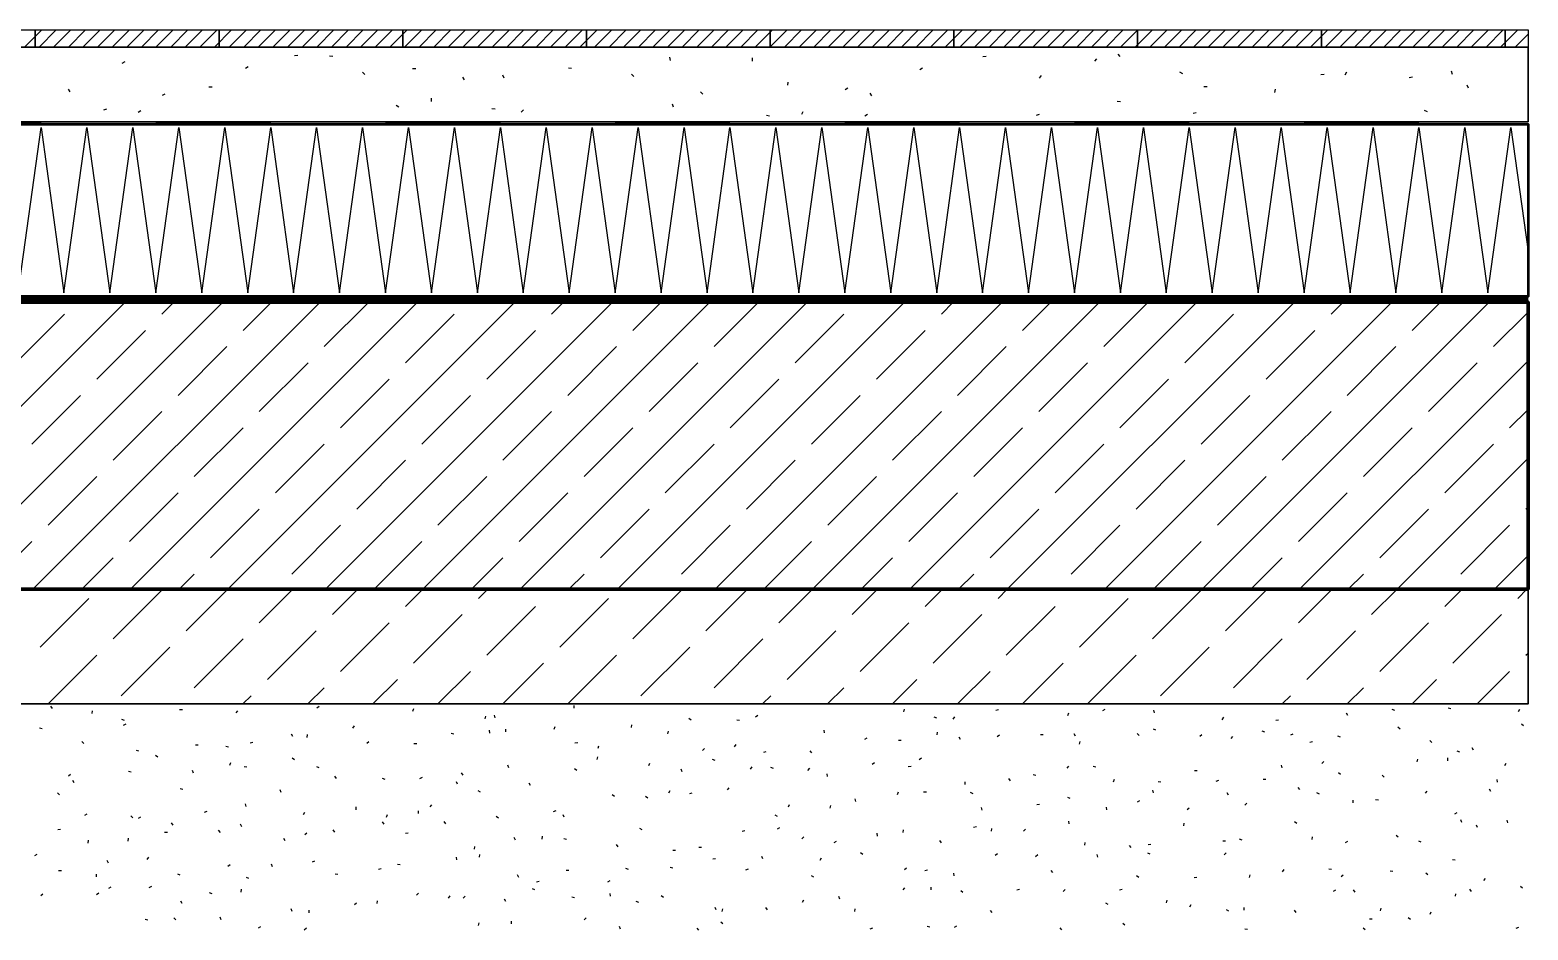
# Model space of a CAD drawing. Header units: metres. Extents: x -4 to 32.3, y -2.1 to 8.5.
# Drawn here: x 30.967 to 32.272, y -0.784 to 0 of the extents above; entities that cross this region are included whole.
import ezdxf

# ---------------------------------------------------------------- set-up
doc = ezdxf.new("R2010")
doc.units = ezdxf.units.M
doc.linetypes.add('HYDRO_OKNA', pattern=[4.5, 1.5, -3])
doc.linetypes.add('KRESKOWA_3_1', pattern=[4, 3, -1])
for name, color, linetype, lineweight in [('A-FUNDAMENTY', 7, 'Continuous', 50), ('A-IZOL-WODNA', 5, 'Continuous', 100), ('A-KRESKOWANIE', 8, 'Continuous', 18), ('A-SCIANY-IZOL', 4, 'Continuous', 35), ('A-SCIANY-WYK', 8, 'Continuous', 18), ('A-WARSTWY', 8, 'Continuous', 25)]:
    doc.layers.add(name, color=color, linetype=linetype, lineweight=lineweight)

msp = doc.modelspace()

# ---------------------------------------------------------------- linework, layer by layer
at = {"layer": 'A-FUNDAMENTY', "lineweight": 70, "ltscale": 0.02}
msp.add_lwpolyline([(28.2815, -0.487), (28.2815, -0.487), (28.2815, -0.237), (28.2815, -0.237), (28.2815, -0.237), (32.2715, -0.237), (32.2715, -0.237), (32.2715, -0.237), (32.2715, -0.487), (32.2715, -0.487), (32.2715, -0.487), (28.2815, -0.487)], close=True, dxfattribs=at)
at = {"layer": 'A-IZOL-WODNA', "linetype": 'KRESKOWA_3_1', "lineweight": 35, "ltscale": 0.02, "flags": 128}
msp.add_lwpolyline([(28.6765, -0.081), (32.2715, -0.081)], dxfattribs=at)
at = {"layer": 'A-IZOL-WODNA', "lineweight": 100, "ltscale": 0.02, "true_color": 0x000000}
msp.add_lwpolyline([(28.6765, -0.2345), (32.2715, -0.2345)], dxfattribs=at)
at = {"layer": 'A-IZOL-WODNA', "linetype": 'HYDRO_OKNA', "lineweight": 50, "ltscale": 0.02, "true_color": 0xffffff, "flags": 128}
msp.add_lwpolyline([(28.6765, -0.2345), (32.2715, -0.2345)], dxfattribs=at)
at = {"layer": 'A-KRESKOWANIE', "lineweight": 25, "ltscale": 0.02}
for points in [[(30.9621, -0.015), (30.9771, 0)], [(30.9748, -0.015), (30.9898, 0)], [(30.9875, -0.015), (31.0025, 0)], [(31.0003, -0.015), (31.0153, 0)], [(31.013, -0.015), (31.028, 0)], [(31.0257, -0.015), (31.0407, 0)], [(31.0385, -0.015), (31.0535, 0)], [(31.0512, -0.015), (31.0662, 0)], [(31.0639, -0.015), (31.0789, 0)], [(31.0766, -0.015), (31.0916, 0)], [(31.0894, -0.015), (31.1044, 0)], [(31.1021, -0.015), (31.1171, 0)], [(31.1148, -0.015), (31.1298, 0)], [(31.1275, -0.015), (31.1425, 0)], [(31.1403, -0.015), (31.1553, 0)], [(31.153, -0.015), (31.168, 0)], [(31.1657, -0.015), (31.1807, 0)], [(31.1785, -0.015), (31.1935, 0)], [(31.1912, -0.015), (31.2062, 0)], [(31.2039, -0.015), (31.2189, 0)], [(31.2166, -0.015), (31.2316, 0)], [(31.2294, -0.015), (31.2444, 0)], [(31.2421, -0.015), (31.2571, 0)], [(31.2548, -0.015), (31.2698, 0)], [(31.2676, -0.015), (31.2826, 0)], [(31.2803, -0.015), (31.2953, 0)], [(31.293, -0.015), (31.308, 0)], [(31.3057, -0.015), (31.3207, 0)], [(31.3185, -0.015), (31.3335, 0)], [(31.3312, -0.015), (31.3462, 0)], [(31.3439, -0.015), (31.3589, 0)], [(31.3567, -0.015), (31.3717, 0)], [(31.3694, -0.015), (31.3844, 0)], [(31.3821, -0.015), (31.3971, 0)], [(31.3948, -0.015), (31.4098, 0)], [(31.4076, -0.015), (31.4226, 0)], [(31.4203, -0.015), (31.4353, 0)], [(31.433, -0.015), (31.448, 0)], [(31.4457, -0.015), (31.4607, 0)], [(31.4585, -0.015), (31.4735, 0)], [(31.4712, -0.015), (31.4862, 0)], [(31.4839, -0.015), (31.4989, 0)], [(31.4967, -0.015), (31.5117, 0)], [(31.5094, -0.015), (31.5244, 0)], [(31.5221, -0.015), (31.5371, 0)], [(31.5348, -0.015), (31.5498, 0)], [(31.5476, -0.015), (31.5626, 0)], [(31.5603, -0.015), (31.5753, 0)], [(31.573, -0.015), (31.588, 0)], [(31.5858, -0.015), (31.6008, 0)], [(31.5985, -0.015), (31.6135, 0)], [(31.6112, -0.015), (31.6262, 0)], [(31.6239, -0.015), (31.6389, 0)], [(31.6367, -0.015), (31.6517, 0)], [(31.6494, -0.015), (31.6644, 0)], [(31.6621, -0.015), (31.6771, 0)], [(31.6748, -0.015), (31.6898, 0)], [(31.6876, -0.015), (31.7026, 0)], [(31.7003, -0.015), (31.7153, 0)], [(31.713, -0.015), (31.728, 0)], [(31.7258, -0.015), (31.7408, 0)], [(31.7385, -0.015), (31.7535, 0)], [(31.7512, -0.015), (31.7662, 0)], [(31.7639, -0.015), (31.7789, 0)], [(31.7767, -0.015), (31.7917, 0)], [(31.7894, -0.015), (31.8044, 0)], [(31.8021, -0.015), (31.8171, 0)], [(31.8149, -0.015), (31.8299, 0)], [(31.8276, -0.015), (31.8426, 0)], [(31.8403, -0.015), (31.8553, 0)], [(31.853, -0.015), (31.868, 0)], [(31.8658, -0.015), (31.8808, 0)], [(31.8785, -0.015), (31.8935, 0)], [(31.8912, -0.015), (31.9062, 0)], [(31.904, -0.015), (31.919, 0)], [(31.9167, -0.015), (31.9317, 0)], [(31.9294, -0.015), (31.9444, 0)], [(31.9421, -0.015), (31.9571, 0)], [(31.9549, -0.015), (31.9699, 0)], [(31.9676, -0.015), (31.9826, 0)], [(31.9803, -0.015), (31.9953, 0)], [(31.993, -0.015), (32.008, 0)], [(32.0058, -0.015), (32.0208, 0)], [(32.0185, -0.015), (32.0335, 0)], [(32.0312, -0.015), (32.0462, 0)], [(32.044, -0.015), (32.059, 0)], [(32.0567, -0.015), (32.0717, 0)], [(32.0694, -0.015), (32.0844, 0)], [(32.0821, -0.015), (32.0971, 0)], [(32.0949, -0.015), (32.1099, 0)], [(32.1076, -0.015), (32.1226, 0)], [(32.1203, -0.015), (32.1353, 0)], [(32.1331, -0.015), (32.1481, 0)], [(32.1458, -0.015), (32.1608, 0)], [(32.1585, -0.015), (32.1735, 0)], [(32.1712, -0.015), (32.1862, 0)], [(32.184, -0.015), (32.199, 0)], [(32.1967, -0.015), (32.2117, 0)], [(32.2094, -0.015), (32.2244, 0)], [(32.2221, -0.015), (32.2371, 0)], [(32.2349, -0.015), (32.2499, 0)], [(32.2476, -0.015), (32.2626, 0)], [(32.2603, -0.015), (32.2715, -0.0038)], [(31.1972, -0.0223), (31.2, -0.0219)], [(31.2306, -0.0231), (31.2278, -0.0228)], [(31.5247, -0.0265), (31.5241, -0.0238)], [(31.5962, -0.0272), (31.596, -0.0244)], [(31.7967, -0.0231), (31.7995, -0.0229)], [(31.8942, -0.0272), (31.8961, -0.0252)], [(31.9164, -0.023), (31.9145, -0.021)], [(31.0473, -0.029), (31.0497, -0.0275)], [(31.1546, -0.0334), (31.157, -0.0319)], [(31.2586, -0.0387), (31.2564, -0.0369)], [(31.3029, -0.0339), (31.3001, -0.0339)], [(31.4386, -0.0335), (31.4358, -0.0332)], [(31.4927, -0.0405), (31.4908, -0.0384)], [(31.7418, -0.0345), (31.7441, -0.0329)], [(31.9709, -0.0382), (31.9684, -0.0368)], [(32.0912, -0.0388), (32.094, -0.0384)], [(32.1123, -0.039), (32.1137, -0.0366)], [(32.2057, -0.0387), (32.2048, -0.036)], [(31.0018, -0.0539), (31.0004, -0.0515)], [(31.1227, -0.0496), (31.1255, -0.0494)], [(31.3454, -0.0435), (31.3438, -0.0412)], [(31.3799, -0.0419), (31.3786, -0.0394)], [(31.627, -0.0482), (31.6271, -0.0454)], [(31.6767, -0.0519), (31.6791, -0.0504)], [(31.8461, -0.0421), (31.8478, -0.0398)], [(31.9893, -0.0493), (31.9921, -0.0491)], [(32.051, -0.0544), (32.0517, -0.0517)], [(32.1681, -0.0414), (32.1708, -0.0408)], [(32.2198, -0.0506), (32.2186, -0.048)], [(31.0822, -0.0569), (31.0847, -0.0556)], [(31.3166, -0.0622), (31.3166, -0.0594)], [(31.5274, -0.0673), (31.5265, -0.0646)], [(31.5529, -0.0558), (31.5508, -0.0539)], [(31.7001, -0.0573), (31.6986, -0.0549)], [(31.9166, -0.0626), (31.9138, -0.0623)], [(31.0311, -0.0695), (31.0338, -0.0687)], [(31.0611, -0.0717), (31.0633, -0.0701)], [(31.2882, -0.0673), (31.2858, -0.0658)], [(31.3719, -0.0691), (31.3691, -0.0686)], [(31.3947, -0.0716), (31.3966, -0.0695)], [(31.611, -0.0752), (31.6083, -0.0746)], [(31.639, -0.0734), (31.6403, -0.0709)], [(31.6939, -0.0749), (31.6963, -0.0734)], [(31.8435, -0.0743), (31.8461, -0.0732)], [(31.9799, -0.0726), (31.9825, -0.0718)], [(32.1839, -0.0713), (32.1813, -0.0702)], [(30.9565, -0.229), (30.9765, -0.085), (30.9965, -0.229), (31.0165, -0.085), (31.0365, -0.229), (31.0565, -0.085), (31.0765, -0.229), (31.0965, -0.085), (31.1165, -0.229), (31.1365, -0.085), (31.1565, -0.229), (31.1765, -0.085), (31.1965, -0.229), (31.2165, -0.085), (31.2365, -0.229), (31.2565, -0.085), (31.2765, -0.229), (31.2965, -0.085), (31.3165, -0.229), (31.3365, -0.085), (31.3565, -0.229), (31.3765, -0.085), (31.3965, -0.229), (31.4165, -0.085), (31.4365, -0.229), (31.4565, -0.085), (31.4765, -0.229), (31.4965, -0.085), (31.5165, -0.229), (31.5365, -0.085), (31.5565, -0.229), (31.5765, -0.085), (31.5965, -0.229), (31.6165, -0.085), (31.6365, -0.229), (31.6565, -0.085), (31.6765, -0.229), (31.6965, -0.085), (31.7165, -0.229), (31.7365, -0.085), (31.7565, -0.229), (31.7765, -0.085), (31.7965, -0.229), (31.8165, -0.085), (31.8365, -0.229), (31.8565, -0.085), (31.8765, -0.229), (31.8965, -0.085), (31.9165, -0.229), (31.9365, -0.085), (31.9565, -0.229), (31.9765, -0.085), (31.9965, -0.229), (32.0165, -0.085), (32.0365, -0.229), (32.0565, -0.085), (32.0765, -0.229), (32.0965, -0.085), (32.1165, -0.229), (32.1365, -0.085), (32.1565, -0.229), (32.1765, -0.085), (32.1965, -0.229), (32.2165, -0.085), (32.2365, -0.229), (32.2565, -0.085), (32.2715, -0.193)], [(30.7998, -0.487), (31.0498, -0.237)], [(30.8847, -0.487), (31.1347, -0.237)], [(30.9545, -0.2899), (30.9969, -0.2475)], [(30.9695, -0.487), (31.2195, -0.237)], [(31.0544, -0.487), (31.3044, -0.237)], [(31.0817, -0.2475), (31.0922, -0.237)], [(31.1392, -0.487), (31.3892, -0.237)], [(31.1524, -0.2616), (31.1771, -0.237)], [(31.2232, -0.2758), (31.2619, -0.237)], [(31.2241, -0.487), (31.4741, -0.237)], [(31.2939, -0.2899), (31.3363, -0.2475)], [(31.3089, -0.487), (31.5589, -0.237)], [(31.3938, -0.487), (31.6438, -0.237)], [(31.4211, -0.2475), (31.4316, -0.237)], [(31.4786, -0.487), (31.7286, -0.237)], [(31.4919, -0.2616), (31.5165, -0.237)], [(31.5626, -0.2758), (31.6013, -0.237)], [(31.5635, -0.487), (31.8135, -0.237)], [(31.6333, -0.2899), (31.6757, -0.2475)], [(31.6483, -0.487), (31.8983, -0.237)], [(31.7332, -0.487), (31.9832, -0.237)], [(31.7606, -0.2475), (31.771, -0.237)], [(31.818, -0.487), (32.068, -0.237)], [(31.8313, -0.2616), (31.8559, -0.237)], [(31.902, -0.2758), (31.9408, -0.237)], [(31.9029, -0.487), (32.1529, -0.237)], [(31.9727, -0.2899), (32.0151, -0.2475)], [(31.9877, -0.487), (32.2377, -0.237)], [(32.1, -0.2475), (32.1105, -0.237)], [(32.1707, -0.2616), (32.1953, -0.237)], [(32.2414, -0.2758), (32.2715, -0.2457)], [(31.0252, -0.3041), (31.0676, -0.2616)], [(31.3646, -0.3041), (31.407, -0.2616)], [(31.704, -0.3041), (31.7464, -0.2616)], [(32.0434, -0.3041), (32.0858, -0.2616)], [(31.0959, -0.3182), (31.1383, -0.2758)], [(31.4353, -0.3182), (31.4777, -0.2758)], [(31.7747, -0.3182), (31.8171, -0.2758)], [(32.1141, -0.3182), (32.1565, -0.2758)], [(31.1666, -0.3323), (31.209, -0.2899)], [(31.506, -0.3323), (31.5484, -0.2899)], [(31.8454, -0.3323), (31.8878, -0.2899)], [(32.0726, -0.487), (32.2715, -0.2881)], [(32.1848, -0.3323), (32.2273, -0.2899)], [(31.2373, -0.3465), (31.2797, -0.3041)], [(31.5767, -0.3465), (31.6191, -0.3041)], [(31.9161, -0.3465), (31.9585, -0.3041)], [(30.9686, -0.3606), (31.011, -0.3182)], [(31.308, -0.3606), (31.3504, -0.3182)], [(31.6474, -0.3606), (31.6898, -0.3182)], [(31.9868, -0.3606), (32.0293, -0.3182)], [(31.0393, -0.3748), (31.0817, -0.3323)], [(31.3787, -0.3748), (31.4211, -0.3323)], [(31.7181, -0.3748), (31.7606, -0.3323)], [(32.0575, -0.3748), (32.1, -0.3323)], [(32.2555, -0.3465), (32.2715, -0.3305)], [(31.11, -0.3889), (31.1524, -0.3465)], [(31.4494, -0.3889), (31.4919, -0.3465)], [(31.7888, -0.3889), (31.8313, -0.3465)], [(32.1283, -0.3889), (32.1707, -0.3465)], [(31.1807, -0.4031), (31.2232, -0.3606)], [(31.5201, -0.4031), (31.5626, -0.3606)], [(31.8596, -0.4031), (31.902, -0.3606)], [(32.199, -0.4031), (32.2414, -0.3606)], [(31.2514, -0.4172), (31.2939, -0.3748)], [(31.5909, -0.4172), (31.6333, -0.3748)], [(31.9303, -0.4172), (31.9727, -0.3748)], [(32.1574, -0.487), (32.2715, -0.3729)], [(30.9827, -0.4313), (31.0252, -0.3889)], [(31.3222, -0.4313), (31.3646, -0.3889)], [(31.6616, -0.4313), (31.704, -0.3889)], [(32.001, -0.4313), (32.0434, -0.3889)], [(31.0535, -0.4455), (31.0959, -0.4031)], [(31.3929, -0.4455), (31.4353, -0.4031)], [(31.7323, -0.4455), (31.7747, -0.4031)], [(32.0717, -0.4455), (32.1141, -0.4031)], [(31.1242, -0.4596), (31.1666, -0.4172)], [(31.4636, -0.4596), (31.506, -0.4172)], [(31.803, -0.4596), (31.8454, -0.4172)], [(32.1424, -0.4596), (32.1848, -0.4172)], [(32.2697, -0.4172), (32.2715, -0.4154)], [(31.1949, -0.4738), (31.2373, -0.4313)], [(31.5343, -0.4738), (31.5767, -0.4313)], [(31.8737, -0.4738), (31.9161, -0.4313)], [(32.2131, -0.4738), (32.2555, -0.4313)], [(30.9271, -0.487), (30.9686, -0.4455)], [(31.2665, -0.487), (31.308, -0.4455)], [(31.6059, -0.487), (31.6474, -0.4455)], [(31.9453, -0.487), (31.9868, -0.4455)], [(31.0119, -0.487), (31.0393, -0.4596)], [(31.3513, -0.487), (31.3787, -0.4596)], [(31.6908, -0.487), (31.7181, -0.4596)], [(32.0302, -0.487), (32.0575, -0.4596)], [(32.2423, -0.487), (32.2715, -0.4578)], [(31.0968, -0.487), (31.11, -0.4738)], [(31.4362, -0.487), (31.4494, -0.4738)], [(31.7756, -0.487), (31.7888, -0.4738)], [(32.115, -0.487), (32.1283, -0.4738)], [(30.9686, -0.4879), (30.9695, -0.487)], [(30.9757, -0.5374), (31.0181, -0.495)], [(31.0393, -0.5303), (31.0817, -0.4879)], [(31.103, -0.5233), (31.1392, -0.487)], [(31.1666, -0.5162), (31.1958, -0.487)], [(31.2302, -0.5091), (31.2523, -0.487)], [(31.2939, -0.502), (31.3089, -0.487)], [(31.3575, -0.495), (31.3655, -0.487)], [(31.4211, -0.4879), (31.4221, -0.487)], [(31.4282, -0.5374), (31.4706, -0.495)], [(31.4919, -0.5303), (31.5343, -0.4879)], [(31.5555, -0.5233), (31.5918, -0.487)], [(31.6191, -0.5162), (31.6483, -0.487)], [(31.6828, -0.5091), (31.7049, -0.487)], [(31.7464, -0.502), (31.7615, -0.487)], [(31.8101, -0.495), (31.818, -0.487)], [(31.8737, -0.4879), (31.8746, -0.487)], [(31.8808, -0.5374), (31.9232, -0.495)], [(31.9444, -0.5303), (31.9868, -0.4879)], [(32.008, -0.5233), (32.0443, -0.487)], [(32.0717, -0.5162), (32.1009, -0.487)], [(32.1353, -0.5091), (32.1574, -0.487)], [(32.199, -0.502), (32.214, -0.487)], [(32.2626, -0.495), (32.2706, -0.487)], [(31.3646, -0.5445), (31.407, -0.502)], [(31.8171, -0.5445), (31.8596, -0.502)], [(31.2373, -0.5586), (31.2797, -0.5162)], [(31.3009, -0.5515), (31.3434, -0.5091)], [(31.6898, -0.5586), (31.7323, -0.5162)], [(31.7535, -0.5515), (31.7959, -0.5091)], [(32.1424, -0.5586), (32.1848, -0.5162)], [(32.206, -0.5515), (32.2485, -0.5091)], [(31.11, -0.5728), (31.1524, -0.5303)], [(31.1737, -0.5657), (31.2161, -0.5233)], [(31.5626, -0.5728), (31.605, -0.5303)], [(31.6262, -0.5657), (31.6686, -0.5233)], [(32.0151, -0.5728), (32.0575, -0.5303)], [(32.0788, -0.5657), (32.1212, -0.5233)], [(30.9827, -0.5869), (31.0252, -0.5445)], [(31.0464, -0.5798), (31.0888, -0.5374)], [(31.4353, -0.5869), (31.4777, -0.5445)], [(31.4989, -0.5798), (31.5414, -0.5374)], [(31.8878, -0.5869), (31.9303, -0.5445)], [(31.9515, -0.5798), (31.9939, -0.5374)], [(32.2697, -0.5445), (32.2715, -0.5426)], [(31.3221, -0.587), (31.3504, -0.5586)], [(31.3786, -0.587), (31.4141, -0.5515)], [(31.7746, -0.587), (31.803, -0.5586)], [(31.8312, -0.587), (31.8666, -0.5515)], [(32.2271, -0.587), (32.2555, -0.5586)], [(31.2089, -0.587), (31.2232, -0.5728)], [(31.2655, -0.587), (31.2868, -0.5657)], [(31.6615, -0.587), (31.6757, -0.5728)], [(31.718, -0.587), (31.7393, -0.5657)], [(32.114, -0.587), (32.1283, -0.5728)], [(32.1706, -0.587), (32.1919, -0.5657)], [(31.0958, -0.587), (31.0959, -0.5869)], [(31.1523, -0.587), (31.1595, -0.5798)], [(31.5483, -0.587), (31.5484, -0.5869)], [(31.6049, -0.587), (31.6121, -0.5798)], [(32.0009, -0.587), (32.001, -0.5869)], [(32.0574, -0.587), (32.0646, -0.5798)], [(30.9866, -0.5909), (30.9851, -0.589)], [(31.0209, -0.5954), (31.0212, -0.593)], [(31.0996, -0.592), (31.0972, -0.592)], [(31.1463, -0.5947), (31.1479, -0.593)], [(31.2168, -0.5903), (31.2188, -0.589)], [(31.3003, -0.5932), (31.3012, -0.591)], [(31.3633, -0.5999), (31.3638, -0.5976)], [(31.3719, -0.5991), (31.3715, -0.5968)], [(31.4407, -0.5907), (31.4408, -0.5884)], [(31.5426, -0.6011), (31.5407, -0.5996)], [(31.5987, -0.5981), (31.6007, -0.5968)], [(31.7279, -0.5938), (31.7285, -0.5915)], [(31.7567, -0.5993), (31.7544, -0.5984)], [(31.7709, -0.6003), (31.7722, -0.5983)], [(31.808, -0.5925), (31.8103, -0.5917)], [(31.8708, -0.597), (31.8715, -0.5947)], [(31.9012, -0.5927), (31.9033, -0.5915)], [(31.9461, -0.5948), (31.9457, -0.5925)], [(32.0052, -0.6007), (32.0065, -0.5986)], [(32.1147, -0.5971), (32.1134, -0.5951)], [(32.1556, -0.5927), (32.1533, -0.5918)], [(32.2042, -0.5913), (32.2019, -0.5906)], [(32.2631, -0.5936), (32.2643, -0.5916)], [(30.9775, -0.6085), (30.9751, -0.608)], [(31.0492, -0.6013), (31.0469, -0.6005)], [(31.0483, -0.6055), (31.0505, -0.6044)], [(31.2481, -0.608), (31.2496, -0.6061)], [(31.3359, -0.6134), (31.3336, -0.6126)], [(31.3674, -0.6123), (31.3672, -0.6099)], [(31.3812, -0.6112), (31.3812, -0.6088)], [(31.4235, -0.6088), (31.4243, -0.6066)], [(31.4907, -0.6075), (31.4911, -0.6051)], [(31.5223, -0.613), (31.523, -0.6108)], [(31.5847, -0.6014), (31.5824, -0.6012)], [(31.6589, -0.6122), (31.6586, -0.6098)], [(31.7568, -0.6139), (31.7572, -0.6116)], [(31.8775, -0.6151), (31.8761, -0.6131)], [(31.9328, -0.6145), (31.9312, -0.6126)], [(31.9473, -0.6098), (31.9452, -0.6088)], [(32.0423, -0.6114), (32.04, -0.6107)], [(32.0519, -0.601), (32.0543, -0.6007)], [(32.0648, -0.614), (32.067, -0.613)], [(32.1601, -0.6088), (32.1582, -0.6072)], [(32.2676, -0.6059), (32.2657, -0.6045)], [(31.0139, -0.6214), (31.012, -0.6198)], [(31.1133, -0.623), (31.1109, -0.6228)], [(31.1398, -0.6247), (31.1375, -0.6239)], [(31.1587, -0.6208), (31.161, -0.6202)], [(31.1958, -0.6154), (31.1946, -0.6134)], [(31.2084, -0.6161), (31.2086, -0.6137)], [(31.2601, -0.6212), (31.2621, -0.6198)], [(31.3037, -0.6218), (31.3013, -0.6217)], [(31.4415, -0.6208), (31.4439, -0.6205)], [(31.4616, -0.6256), (31.4624, -0.6234)], [(31.5527, -0.6275), (31.5543, -0.6257)], [(31.5805, -0.6242), (31.5819, -0.6223)], [(31.6938, -0.6177), (31.6959, -0.6164)], [(31.7232, -0.6184), (31.7256, -0.6184)], [(31.7773, -0.618), (31.776, -0.616)], [(31.8093, -0.6153), (31.8112, -0.6139)], [(31.8492, -0.6139), (31.8468, -0.6138)], [(31.881, -0.6221), (31.8815, -0.6198)], [(31.9856, -0.6149), (31.9875, -0.6135)], [(32.0129, -0.6172), (32.0145, -0.6154)], [(32.0816, -0.6202), (32.0839, -0.6197)], [(32.1082, -0.6159), (32.106, -0.6149)], [(32.1877, -0.6204), (32.186, -0.6187)], [(32.2239, -0.6273), (32.2228, -0.6251)], [(31.0618, -0.628), (31.0595, -0.6276)], [(31.0782, -0.6333), (31.0763, -0.6319)], [(31.1409, -0.6402), (31.1417, -0.638)], [(31.1971, -0.6357), (31.1952, -0.6343)], [(31.4609, -0.6354), (31.4615, -0.633)], [(31.5057, -0.6405), (31.5068, -0.6384)], [(31.5636, -0.6361), (31.5613, -0.6353)], [(31.6059, -0.6291), (31.6081, -0.6283)], [(31.6479, -0.6295), (31.6462, -0.6278)], [(31.7004, -0.6393), (31.7024, -0.6379)], [(31.7413, -0.6353), (31.7432, -0.6338)], [(32.0918, -0.6387), (32.0936, -0.6371)], [(32.1749, -0.6373), (32.1756, -0.635)], [(32.2017, -0.6364), (32.2018, -0.634)], [(32.2121, -0.6291), (32.2099, -0.6281)], [(32.2513, -0.6405), (32.2525, -0.6384)], [(31.0005, -0.6497), (31.0023, -0.6481)], [(31.0551, -0.6464), (31.0527, -0.6459)], [(31.1094, -0.6472), (31.1083, -0.645)], [(31.1558, -0.6419), (31.1534, -0.6417)], [(31.2188, -0.6427), (31.2166, -0.6417)], [(31.2337, -0.652), (31.2325, -0.6499)], [(31.2762, -0.6529), (31.274, -0.652)], [(31.3065, -0.6518), (31.3086, -0.6506)], [(31.3442, -0.649), (31.3426, -0.6471)], [(31.3839, -0.6425), (31.3831, -0.6402)], [(31.443, -0.6449), (31.4411, -0.6434)], [(31.5349, -0.646), (31.534, -0.6438)], [(31.5943, -0.6437), (31.5957, -0.6417)], [(31.6143, -0.6432), (31.6121, -0.6423)], [(31.6444, -0.6448), (31.6459, -0.6429)], [(31.6614, -0.6502), (31.6611, -0.6478)], [(31.7318, -0.6415), (31.7342, -0.6413)], [(31.8207, -0.6539), (31.8194, -0.6519)], [(31.8429, -0.6494), (31.8406, -0.6486)], [(31.8701, -0.643), (31.8715, -0.6411)], [(31.8951, -0.642), (31.8928, -0.6415)], [(31.9811, -0.645), (31.9835, -0.645)], [(32.0575, -0.6427), (32.0569, -0.6404)], [(32.1083, -0.6485), (32.1064, -0.6471)], [(32.1463, -0.6508), (32.1446, -0.6491)], [(30.9927, -0.6662), (30.9909, -0.6645)], [(31.0053, -0.6556), (31.0042, -0.6535)], [(31.1001, -0.6614), (31.0977, -0.6608)], [(31.1857, -0.664), (31.1849, -0.6617)], [(31.3393, -0.6569), (31.3384, -0.6547)], [(31.3593, -0.6639), (31.3573, -0.6627)], [(31.4029, -0.6581), (31.4016, -0.6561)], [(31.5231, -0.6644), (31.5243, -0.6623)], [(31.5414, -0.665), (31.5437, -0.6643)], [(31.5742, -0.6618), (31.5757, -0.6599)], [(31.7224, -0.6659), (31.7233, -0.6636)], [(31.7475, -0.6639), (31.7451, -0.6638)], [(31.7813, -0.6571), (31.7813, -0.6547)], [(31.7882, -0.6652), (31.7861, -0.6641)], [(31.9104, -0.6547), (31.9115, -0.6525)], [(31.9453, -0.6645), (31.9447, -0.6621)], [(31.9516, -0.6552), (31.9493, -0.6547)], [(31.9999, -0.6541), (32.0021, -0.6533)], [(32.0105, -0.6665), (32.0094, -0.6644)], [(32.0431, -0.6529), (32.0407, -0.6527)], [(32.0728, -0.6616), (32.0713, -0.6597)], [(32.0898, -0.6654), (32.0877, -0.6643)], [(32.1823, -0.6648), (32.1838, -0.6629)], [(32.2391, -0.6633), (32.2379, -0.6612)], [(32.245, -0.6551), (32.2445, -0.6527)], [(31.1552, -0.6763), (31.1546, -0.674)], [(31.2508, -0.6791), (31.2508, -0.6767)], [(31.3154, -0.6767), (31.3168, -0.6747)], [(31.4759, -0.6675), (31.474, -0.666)], [(31.5049, -0.6691), (31.5029, -0.6677)], [(31.6275, -0.6767), (31.6282, -0.6744)], [(31.6636, -0.6778), (31.6642, -0.6755)], [(31.6861, -0.672), (31.6856, -0.6697)], [(31.796, -0.6795), (31.7955, -0.6771)], [(31.8437, -0.6745), (31.8461, -0.6743)], [(31.8729, -0.6694), (31.8707, -0.6683)], [(31.9047, -0.6793), (31.9045, -0.6769)], [(31.9314, -0.6723), (31.9335, -0.6712)], [(31.9747, -0.6788), (31.9765, -0.6773)], [(32.025, -0.6752), (32.0266, -0.6735)], [(32.1192, -0.6732), (32.1192, -0.6708)], [(32.1412, -0.6707), (32.1388, -0.6704)], [(31.0147, -0.6838), (31.0168, -0.6826)], [(31.0564, -0.6861), (31.0547, -0.6845)], [(31.0615, -0.6865), (31.0635, -0.6852)], [(31.0916, -0.6925), (31.0901, -0.6906)], [(31.119, -0.6811), (31.1212, -0.6802)], [(31.205, -0.6833), (31.2063, -0.6813)], [(31.2752, -0.6916), (31.2739, -0.6896)], [(31.2774, -0.6855), (31.2783, -0.6833)], [(31.3053, -0.6825), (31.3053, -0.6801)], [(31.329, -0.6913), (31.3277, -0.6892)], [(31.375, -0.6864), (31.3729, -0.6851)], [(31.4228, -0.6807), (31.425, -0.6797)], [(31.4321, -0.6857), (31.4311, -0.6836)], [(31.6179, -0.6851), (31.6158, -0.6838)], [(31.8719, -0.6914), (31.8716, -0.689)], [(31.9718, -0.6932), (31.972, -0.6908)], [(32.0701, -0.691), (32.0681, -0.6896)], [(32.2079, -0.6828), (32.2099, -0.6815)], [(32.2138, -0.6901), (32.2131, -0.6878)], [(32.2539, -0.6904), (32.2532, -0.6881)], [(30.991, -0.6964), (30.9934, -0.696)], [(31.0524, -0.7064), (31.0528, -0.704)], [(31.0841, -0.6987), (31.0865, -0.6986)], [(31.1327, -0.6988), (31.1311, -0.697)], [(31.1513, -0.6939), (31.1502, -0.6918)], [(31.189, -0.7062), (31.1879, -0.7041)], [(31.2061, -0.7008), (31.208, -0.6993)], [(31.2324, -0.6985), (31.2309, -0.6966)], [(31.2938, -0.6994), (31.2962, -0.6992)], [(31.3898, -0.7055), (31.3886, -0.7034)], [(31.413, -0.7046), (31.4131, -0.7022)], [(31.4342, -0.7049), (31.4318, -0.7043)], [(31.4999, -0.6966), (31.4979, -0.6953)], [(31.587, -0.6977), (31.5893, -0.6971)], [(31.6178, -0.6957), (31.62, -0.6947)], [(31.6392, -0.7044), (31.6407, -0.7026)], [(31.7051, -0.702), (31.7047, -0.6996)], [(31.7273, -0.6989), (31.7276, -0.6965)], [(31.7887, -0.6943), (31.7911, -0.6938)], [(31.8043, -0.6978), (31.8046, -0.6954)], [(31.8322, -0.6977), (31.8339, -0.696)], [(32.0835, -0.705), (32.0837, -0.7026)], [(32.1584, -0.7029), (32.1566, -0.7014)], [(32.2275, -0.6946), (32.2265, -0.6924)], [(31.0176, -0.7081), (31.0177, -0.7057)], [(31.3541, -0.7134), (31.3544, -0.711)], [(31.4791, -0.7114), (31.4778, -0.7094)], [(31.5266, -0.7144), (31.529, -0.7143)], [(31.5518, -0.7119), (31.5494, -0.7119)], [(31.6671, -0.7075), (31.6693, -0.7064)], [(31.6921, -0.7182), (31.6903, -0.7167)], [(31.7606, -0.708), (31.7592, -0.706)], [(31.8075, -0.7187), (31.8094, -0.7173)], [(31.8854, -0.7099), (31.8857, -0.7075)], [(31.926, -0.712), (31.9243, -0.7103)], [(31.9424, -0.7179), (31.9403, -0.7168)], [(31.9406, -0.7095), (31.943, -0.7092)], [(32.0056, -0.7063), (32.008, -0.7061)], [(32.007, -0.7184), (32.0085, -0.7166)], [(32.0225, -0.7055), (32.0203, -0.7047)], [(32.1124, -0.7075), (32.1145, -0.7064)], [(32.1785, -0.7073), (32.1763, -0.7064)], [(30.9711, -0.719), (30.9731, -0.7178)], [(31.0352, -0.7255), (31.0342, -0.7233)], [(31.069, -0.7224), (31.0703, -0.7203)], [(31.1392, -0.7282), (31.1412, -0.7268)], [(31.1782, -0.7288), (31.1772, -0.7266)], [(31.2128, -0.7244), (31.215, -0.7237)], [(31.2703, -0.7308), (31.2726, -0.7302)], [(31.2892, -0.7272), (31.2869, -0.7269)], [(31.3385, -0.7228), (31.3383, -0.7204)], [(31.3583, -0.7205), (31.3587, -0.7182)], [(31.488, -0.7311), (31.4857, -0.7303)], [(31.5267, -0.7301), (31.5244, -0.7294)], [(31.5617, -0.722), (31.564, -0.7215)], [(31.6052, -0.722), (31.6043, -0.7198)], [(31.6549, -0.7231), (31.6563, -0.7211)], [(31.7285, -0.7312), (31.7303, -0.7296)], [(31.8427, -0.7197), (31.8445, -0.7181)], [(31.8968, -0.7204), (31.8962, -0.7181)], [(32.2081, -0.7229), (32.2058, -0.7226)], [(30.9918, -0.7321), (30.9942, -0.732)], [(31.0248, -0.7375), (31.0249, -0.7351)], [(31.0977, -0.7361), (31.0955, -0.7353)], [(31.1576, -0.7389), (31.1554, -0.738)], [(31.2349, -0.7354), (31.2326, -0.7351)], [(31.3925, -0.738), (31.3914, -0.7359)], [(31.4079, -0.7418), (31.4102, -0.7413)], [(31.4362, -0.732), (31.4338, -0.7319)], [(31.47, -0.7418), (31.4721, -0.7406)], [(31.5904, -0.7315), (31.5926, -0.7307)], [(31.6495, -0.7379), (31.6474, -0.7367)], [(31.7461, -0.7321), (31.7484, -0.7313)], [(31.7717, -0.7366), (31.7713, -0.7343)], [(31.8577, -0.7337), (31.8561, -0.7319)], [(31.9325, -0.7381), (31.9305, -0.7367)], [(31.9808, -0.7382), (31.9831, -0.7377)], [(32.029, -0.7381), (32.0294, -0.7357)], [(32.0578, -0.7331), (32.0591, -0.7311)], [(32.1003, -0.7311), (32.0979, -0.7308)], [(32.1087, -0.7372), (32.1106, -0.7357)], [(32.1539, -0.7329), (32.1515, -0.7326)], [(32.1843, -0.7359), (32.1824, -0.7344)], [(32.233, -0.7407), (32.2346, -0.7389)], [(30.9764, -0.7538), (30.9782, -0.7522)], [(31.0249, -0.753), (31.0267, -0.7514)], [(31.0356, -0.7475), (31.0377, -0.7463)], [(31.0707, -0.7468), (31.0729, -0.7458)], [(31.1255, -0.7522), (31.1232, -0.7515)], [(31.1509, -0.7508), (31.1511, -0.7484)], [(31.3035, -0.7535), (31.3053, -0.7519)], [(31.3315, -0.7561), (31.3329, -0.7541)], [(31.3442, -0.756), (31.346, -0.7544)], [(31.4066, -0.7489), (31.4044, -0.748)], [(31.4412, -0.7558), (31.4389, -0.7551)], [(31.4724, -0.7544), (31.4721, -0.752)], [(31.5186, -0.7555), (31.5167, -0.7541)], [(31.6722, -0.7569), (31.6714, -0.7546)], [(31.7273, -0.7489), (31.7288, -0.7471)], [(31.7516, -0.749), (31.7517, -0.7466)], [(31.7793, -0.7513), (31.7775, -0.7497)], [(31.8262, -0.7489), (31.8286, -0.7484)], [(31.8668, -0.7503), (31.8685, -0.7487)], [(31.9158, -0.749), (31.9181, -0.7484)], [(32.1021, -0.7501), (32.1042, -0.7489)], [(32.121, -0.7508), (32.1195, -0.7489)], [(32.2082, -0.7545), (32.2085, -0.7522)], [(32.2222, -0.7503), (32.2207, -0.7484)], [(32.2668, -0.7474), (32.2648, -0.746)], [(31.0994, -0.7609), (31.0983, -0.7588)], [(31.1951, -0.7677), (31.1943, -0.7654)], [(31.21, -0.769), (31.2099, -0.7666)], [(31.2494, -0.7615), (31.2513, -0.7601)], [(31.2693, -0.7607), (31.2694, -0.7583)], [(31.3814, -0.7591), (31.3802, -0.757)], [(31.4972, -0.7598), (31.4949, -0.7591)], [(31.5644, -0.7664), (31.5635, -0.7642)], [(31.5696, -0.7676), (31.5703, -0.7653)], [(31.6091, -0.7662), (31.6077, -0.7642)], [(31.6396, -0.7596), (31.6409, -0.7576)], [(31.6851, -0.7677), (31.6854, -0.7653)], [(31.8049, -0.7687), (31.8034, -0.7668)], [(31.9058, -0.7616), (31.9037, -0.7604)], [(31.9566, -0.7601), (31.9573, -0.7578)], [(31.977, -0.7637), (31.9781, -0.7616)], [(32.011, -0.7675), (32.0089, -0.7663)], [(32.0242, -0.7667), (32.0244, -0.7643)], [(32.0696, -0.7685), (32.0682, -0.7665)], [(32.143, -0.7672), (32.1436, -0.7649)], [(32.1862, -0.7701), (32.1872, -0.7679)], [(31.0696, -0.7752), (31.0673, -0.7747)], [(31.0938, -0.7749), (31.0922, -0.7731)], [(31.1333, -0.7751), (31.1326, -0.7728)], [(31.1658, -0.782), (31.168, -0.7809)], [(31.2058, -0.7836), (31.2076, -0.782)], [(31.3574, -0.7799), (31.358, -0.7776)], [(31.3863, -0.7784), (31.3863, -0.776)], [(31.4495, -0.7749), (31.4513, -0.7733)], [(31.4812, -0.783), (31.4802, -0.7808)], [(31.5495, -0.7839), (31.5479, -0.7821)], [(31.5703, -0.7785), (31.5684, -0.7771)], [(31.6987, -0.7828), (31.7009, -0.782)], [(31.7505, -0.7813), (31.7481, -0.7808)], [(31.7719, -0.7813), (31.7741, -0.7801)], [(31.8656, -0.7838), (31.8641, -0.782)], [(31.9204, -0.7796), (31.9185, -0.7783)], [(32.1298, -0.7838), (32.128, -0.7821)], [(32.1359, -0.7744), (32.1335, -0.7744)], [(32.1691, -0.7746), (32.1671, -0.7733)], [(32.2611, -0.7822), (32.2634, -0.7815)], [(32.0272, -0.7833), (32.0248, -0.7831)]]:
    msp.add_lwpolyline(points, dxfattribs=at)
at = {"layer": 'A-KRESKOWANIE', "lineweight": 35, "ltscale": 0.02}
for points in [[(30.9715, -0.015), (30.9715, 0)], [(31.1315, -0.015), (31.1315, 0)], [(31.2915, -0.015), (31.2915, 0)], [(31.4515, -0.015), (31.4515, 0)], [(31.6115, -0.015), (31.6115, 0)], [(31.7715, -0.015), (31.7715, 0)], [(31.9315, -0.015), (31.9315, 0)], [(32.0915, -0.015), (32.0915, 0)], [(32.2515, -0.015), (32.2515, 0)]]:
    msp.add_lwpolyline(points, dxfattribs=at)
at = {"layer": 'A-SCIANY-IZOL', "lineweight": 50, "ltscale": 0.02}
msp.add_lwpolyline([(28.6765, -0.082), (28.6765, -0.082), (28.6765, -0.082), (32.2715, -0.082), (32.2715, -0.082), (32.2715, -0.082), (32.2715, -0.232), (32.2715, -0.232), (32.2715, -0.232), (28.6765, -0.232), (28.6765, -0.232), (28.6765, -0.232)], close=True, dxfattribs=at)
at = {"layer": 'A-SCIANY-WYK', "lineweight": 25, "ltscale": 0.02}
msp.add_lwpolyline([(28.6765, -0.015), (28.6765, -0.015), (28.6765, 0), (28.6765, 0), (28.6765, 0), (32.2715, 0), (32.2715, 0), (32.2715, 0), (32.2715, -0.015), (32.2715, -0.015), (32.2715, -0.015), (28.6765, -0.015)], close=True, dxfattribs=at)
at = {"layer": 'A-WARSTWY', "lineweight": 35, "ltscale": 0.02}
for points in [[(28.6765, -0.08), (28.6765, -0.08), (28.6765, -0.015), (28.6765, -0.015), (28.6765, -0.015), (32.2715, -0.015), (32.2715, -0.015), (32.2715, -0.015), (32.2715, -0.08), (32.2715, -0.08), (32.2715, -0.08), (28.6765, -0.08)], [(28.2815, -0.587), (28.2815, -0.587), (28.2815, -0.487), (28.2815, -0.487), (28.2815, -0.487), (32.2715, -0.487), (32.2715, -0.487), (32.2715, -0.487), (32.2715, -0.587), (32.2715, -0.587), (32.2715, -0.587), (28.2815, -0.587)]]:
    msp.add_lwpolyline(points, close=True, dxfattribs=at)

doc.saveas('drawing.dxf')
